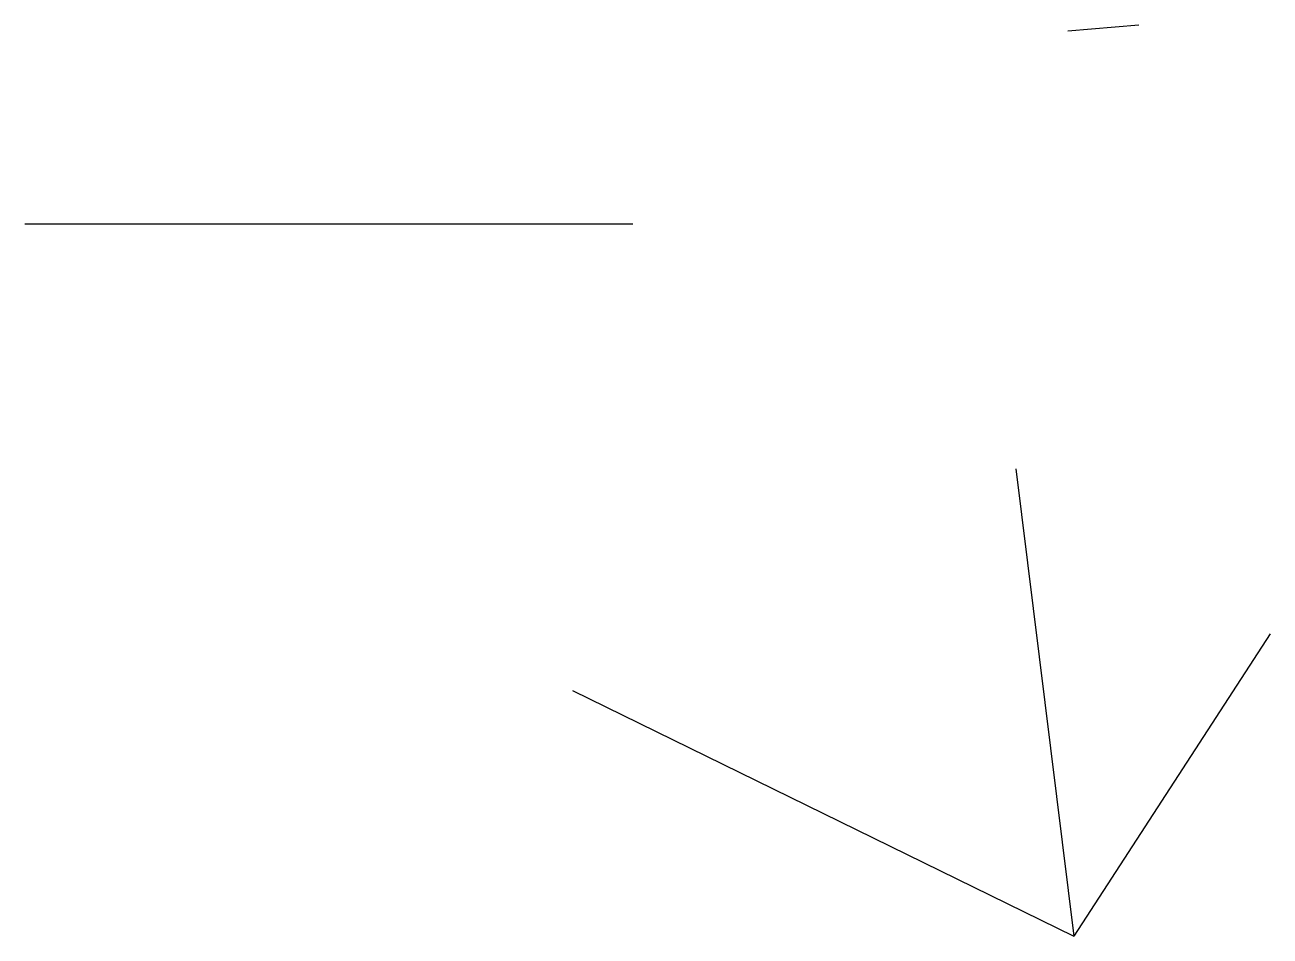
# Paper-space layout 'Layout1' of a CAD drawing. Extents: x 4.9 to 17.1, y 7.6 to 28.
# Drawn here: x 6.63 to 17.08, y 20.33 to 27.97 of the extents above; entities outside this region: 2.
import ezdxf

# ---------------------------------------------------------------- set-up
doc = ezdxf.new("R2010")
doc.units = 0
doc.header["$LTSCALE"] = 0.3999
doc.layers.add('CMP-FLSH', color=7, linetype='CONTINUOUS')

psp = doc.layouts.get("Layout1")

# ---------------------------------------------------------------- linework, layer by layer
at = {"layer": 'CMP-FLSH', "color": 0, "linetype": 'CONTINUOUS'}
for p, q in [((15.383, 27.924), (15.98, 27.974)), ((11.73, 26.303), (6.628, 26.303)), ((14.947, 24.249), (15.434, 20.326)), ((17.081, 22.863), (15.434, 20.326)), ((11.224, 22.387), (15.434, 20.326)), ((6.334, 8.003), (6.975, 8.061)), ((5.194, 7.629), (4.878, 7.629))]:
    psp.add_line(p, q, dxfattribs=at)

doc.saveas('drawing.dxf')
